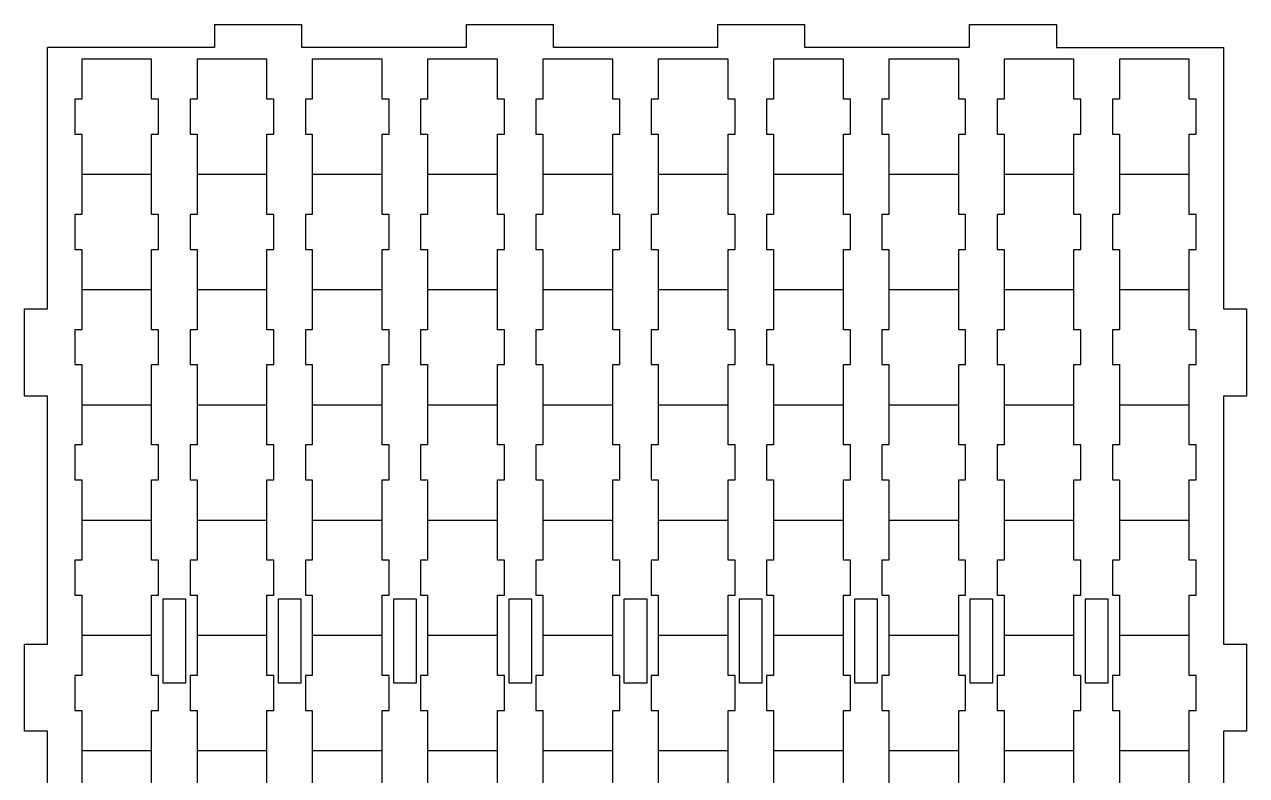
# Model space of a CAD drawing. Extents: x 0 to 175, y 0 to 430.
# Drawn here: x 0 to 174.9, y 322.4 to 429.9 of the extents above; entities that cross this region are included whole.
import ezdxf

# ---------------------------------------------------------------- set-up
doc = ezdxf.new("R2010")
doc.units = 0
doc.layers.add('Shape2DView', color=7, linetype='CONTINUOUS')

msp = doc.modelspace()

# ---------------------------------------------------------------- linework, layer by layer
at = {"layer": 'Shape2DView'}
for p, q in [((27.2, 429.9), (39.7, 429.9)), ((27.2, 429.9), (27.2, 426.6)), ((39.7, 426.6), (39.7, 429.9)), ((63.2, 429.9), (63.2, 426.6)), ((63.2, 429.9), (75.7, 429.9)), ((75.7, 426.6), (75.7, 429.9)), ((99.2, 429.9), (99.2, 426.6)), ((99.2, 429.9), (111.7, 429.9)), ((111.7, 426.6), (111.7, 429.9)), ((135.2, 429.9), (135.2, 426.6)), ((135.2, 429.9), (147.7, 429.9)), ((147.7, 429.9), (147.7, 426.6)), ((3.3, 389.2), (3.3, 426.6)), ((27.2, 426.6), (3.3, 426.6)), ((63.2, 426.6), (39.7, 426.6)), ((99.2, 426.6), (75.7, 426.6)), ((135.2, 426.6), (111.7, 426.6)), ((147.7, 426.6), (171.6, 426.6)), ((171.6, 426.6), (171.6, 389.2)), ((18.2, 424.95), (8.2, 424.95)), ((8.2, 424.95), (8.2, 419.2)), ((18.2, 419.2), (18.2, 424.95)), ((34.7, 424.95), (24.7, 424.95)), ((24.7, 424.95), (24.7, 419.2)), ((34.7, 419.2), (34.7, 424.95)), ((51.2, 424.95), (41.2, 424.95)), ((41.2, 424.95), (41.2, 419.2)), ((51.2, 419.2), (51.2, 424.95)), ((67.7, 424.95), (57.7, 424.95)), ((57.7, 424.95), (57.7, 419.2)), ((67.7, 419.2), (67.7, 424.95)), ((84.2, 424.95), (74.2, 424.95)), ((74.2, 424.95), (74.2, 419.2)), ((84.2, 419.2), (84.2, 424.95)), ((100.7, 424.95), (90.7, 424.95)), ((90.7, 424.95), (90.7, 419.2)), ((100.7, 419.2), (100.7, 424.95)), ((117.2, 424.95), (107.2, 424.95)), ((107.2, 424.95), (107.2, 419.2)), ((117.2, 419.2), (117.2, 424.95)), ((133.7, 424.95), (123.7, 424.95)), ((123.7, 424.95), (123.7, 419.2)), ((133.7, 419.2), (133.7, 424.95)), ((150.2, 424.95), (140.2, 424.95)), ((140.2, 424.95), (140.2, 419.2)), ((150.2, 419.2), (150.2, 424.95)), ((156.7, 424.95), (156.7, 419.2)), ((166.7, 424.95), (156.7, 424.95)), ((166.7, 419.2), (166.7, 424.95)), ((8.2, 419.2), (7.2, 419.2)), ((7.2, 419.2), (7.2, 414.2)), ((19.2, 419.2), (18.2, 419.2)), ((19.2, 414.2), (19.2, 419.2)), ((24.7, 419.2), (23.7, 419.2)), ((23.7, 419.2), (23.7, 414.2)), ((35.7, 419.2), (34.7, 419.2)), ((35.7, 414.2), (35.7, 419.2)), ((41.2, 419.2), (40.2, 419.2)), ((40.2, 419.2), (40.2, 414.2)), ((52.2, 419.2), (51.2, 419.2)), ((52.2, 414.2), (52.2, 419.2)), ((57.7, 419.2), (56.7, 419.2)), ((56.7, 419.2), (56.7, 414.2)), ((68.7, 419.2), (67.7, 419.2)), ((68.7, 414.2), (68.7, 419.2)), ((74.2, 419.2), (73.2, 419.2)), ((73.2, 419.2), (73.2, 414.2)), ((85.2, 419.2), (84.2, 419.2)), ((85.2, 414.2), (85.2, 419.2)), ((90.7, 419.2), (89.7, 419.2)), ((89.7, 419.2), (89.7, 414.2)), ((101.7, 419.2), (100.7, 419.2)), ((101.7, 414.2), (101.7, 419.2)), ((107.2, 419.2), (106.2, 419.2)), ((106.2, 419.2), (106.2, 414.2)), ((118.2, 419.2), (117.2, 419.2)), ((118.2, 414.2), (118.2, 419.2)), ((123.7, 419.2), (122.7, 419.2)), ((122.7, 419.2), (122.7, 414.2)), ((134.7, 419.2), (133.7, 419.2)), ((134.7, 414.2), (134.7, 419.2)), ((140.2, 419.2), (139.2, 419.2)), ((139.2, 419.2), (139.2, 414.2)), ((151.2, 419.2), (150.2, 419.2)), ((151.2, 414.2), (151.2, 419.2)), ((155.7, 419.2), (155.7, 414.2)), ((156.7, 419.2), (155.7, 419.2)), ((167.7, 419.2), (166.7, 419.2)), ((167.7, 414.2), (167.7, 419.2)), ((7.2, 414.2), (8.2, 414.2)), ((8.2, 414.2), (8.2, 408.45)), ((18.2, 408.45), (18.2, 414.2)), ((18.2, 414.2), (19.2, 414.2)), ((23.7, 414.2), (24.7, 414.2)), ((24.7, 414.2), (24.7, 408.45)), ((34.7, 408.45), (34.7, 414.2)), ((34.7, 414.2), (35.7, 414.2)), ((40.2, 414.2), (41.2, 414.2)), ((41.2, 414.2), (41.2, 408.45)), ((51.2, 408.45), (51.2, 414.2)), ((51.2, 414.2), (52.2, 414.2)), ((56.7, 414.2), (57.7, 414.2)), ((57.7, 414.2), (57.7, 408.45)), ((67.7, 408.45), (67.7, 414.2)), ((67.7, 414.2), (68.7, 414.2)), ((73.2, 414.2), (74.2, 414.2)), ((74.2, 414.2), (74.2, 408.45)), ((84.2, 408.45), (84.2, 414.2)), ((84.2, 414.2), (85.2, 414.2)), ((89.7, 414.2), (90.7, 414.2)), ((90.7, 414.2), (90.7, 408.45)), ((100.7, 408.45), (100.7, 414.2)), ((100.7, 414.2), (101.7, 414.2)), ((106.2, 414.2), (107.2, 414.2)), ((107.2, 414.2), (107.2, 408.45)), ((117.2, 408.45), (117.2, 414.2)), ((117.2, 414.2), (118.2, 414.2)), ((122.7, 414.2), (123.7, 414.2)), ((123.7, 414.2), (123.7, 408.45)), ((133.7, 408.45), (133.7, 414.2)), ((133.7, 414.2), (134.7, 414.2)), ((139.2, 414.2), (140.2, 414.2)), ((140.2, 414.2), (140.2, 408.45)), ((150.2, 408.45), (150.2, 414.2)), ((150.2, 414.2), (151.2, 414.2)), ((155.7, 414.2), (156.7, 414.2)), ((156.7, 414.2), (156.7, 408.45)), ((166.7, 414.2), (167.7, 414.2)), ((166.7, 408.45), (166.7, 414.2)), ((8.2, 408.45), (8.2, 402.7)), ((8.2, 408.45), (18.2, 408.45)), ((18.2, 402.7), (18.2, 408.45)), ((24.7, 408.45), (24.7, 402.7)), ((24.7, 408.45), (34.7, 408.45)), ((34.7, 402.7), (34.7, 408.45)), ((41.2, 408.45), (41.2, 402.7)), ((41.2, 408.45), (51.2, 408.45)), ((51.2, 402.7), (51.2, 408.45)), ((57.7, 408.45), (57.7, 402.7)), ((57.7, 408.45), (67.7, 408.45)), ((67.7, 402.7), (67.7, 408.45)), ((74.2, 408.45), (74.2, 402.7)), ((74.2, 408.45), (84.2, 408.45)), ((84.2, 402.7), (84.2, 408.45)), ((90.7, 408.45), (90.7, 402.7)), ((90.7, 408.45), (100.7, 408.45)), ((100.7, 402.7), (100.7, 408.45)), ((107.2, 408.45), (107.2, 402.7)), ((107.2, 408.45), (117.2, 408.45)), ((117.2, 402.7), (117.2, 408.45)), ((123.7, 408.45), (123.7, 402.7)), ((123.7, 408.45), (133.7, 408.45)), ((133.7, 402.7), (133.7, 408.45)), ((140.2, 408.45), (140.2, 402.7)), ((140.2, 408.45), (150.2, 408.45)), ((150.2, 402.7), (150.2, 408.45)), ((156.7, 408.45), (156.7, 402.7)), ((156.7, 408.45), (166.7, 408.45)), ((166.7, 402.7), (166.7, 408.45)), ((8.2, 402.7), (7.2, 402.7)), ((7.2, 402.7), (7.2, 397.7)), ((19.2, 402.7), (18.2, 402.7)), ((19.2, 397.7), (19.2, 402.7)), ((24.7, 402.7), (23.7, 402.7)), ((23.7, 402.7), (23.7, 397.7)), ((35.7, 402.7), (34.7, 402.7)), ((35.7, 397.7), (35.7, 402.7)), ((41.2, 402.7), (40.2, 402.7)), ((40.2, 402.7), (40.2, 397.7)), ((52.2, 402.7), (51.2, 402.7)), ((52.2, 397.7), (52.2, 402.7)), ((57.7, 402.7), (56.7, 402.7)), ((56.7, 402.7), (56.7, 397.7)), ((68.7, 402.7), (67.7, 402.7)), ((68.7, 397.7), (68.7, 402.7)), ((74.2, 402.7), (73.2, 402.7)), ((73.2, 402.7), (73.2, 397.7)), ((85.2, 402.7), (84.2, 402.7)), ((85.2, 397.7), (85.2, 402.7)), ((90.7, 402.7), (89.7, 402.7)), ((89.7, 402.7), (89.7, 397.7)), ((101.7, 402.7), (100.7, 402.7)), ((101.7, 397.7), (101.7, 402.7)), ((107.2, 402.7), (106.2, 402.7)), ((106.2, 402.7), (106.2, 397.7)), ((118.2, 402.7), (117.2, 402.7)), ((118.2, 397.7), (118.2, 402.7)), ((123.7, 402.7), (122.7, 402.7)), ((122.7, 402.7), (122.7, 397.7)), ((134.7, 402.7), (133.7, 402.7)), ((134.7, 397.7), (134.7, 402.7)), ((140.2, 402.7), (139.2, 402.7)), ((139.2, 402.7), (139.2, 397.7)), ((151.2, 402.7), (150.2, 402.7)), ((151.2, 397.7), (151.2, 402.7)), ((155.7, 402.7), (155.7, 397.7)), ((156.7, 402.7), (155.7, 402.7)), ((167.7, 402.7), (166.7, 402.7)), ((167.7, 397.7), (167.7, 402.7)), ((7.2, 397.7), (8.2, 397.7)), ((8.2, 397.7), (8.2, 391.95)), ((18.2, 391.95), (18.2, 397.7)), ((18.2, 397.7), (19.2, 397.7)), ((23.7, 397.7), (24.7, 397.7)), ((24.7, 397.7), (24.7, 391.95)), ((34.7, 391.95), (34.7, 397.7)), ((34.7, 397.7), (35.7, 397.7)), ((40.2, 397.7), (41.2, 397.7)), ((41.2, 397.7), (41.2, 391.95)), ((51.2, 391.95), (51.2, 397.7)), ((51.2, 397.7), (52.2, 397.7)), ((56.7, 397.7), (57.7, 397.7)), ((57.7, 397.7), (57.7, 391.95)), ((67.7, 391.95), (67.7, 397.7)), ((67.7, 397.7), (68.7, 397.7)), ((73.2, 397.7), (74.2, 397.7)), ((74.2, 397.7), (74.2, 391.95)), ((84.2, 391.95), (84.2, 397.7)), ((84.2, 397.7), (85.2, 397.7)), ((89.7, 397.7), (90.7, 397.7)), ((90.7, 397.7), (90.7, 391.95)), ((100.7, 391.95), (100.7, 397.7)), ((100.7, 397.7), (101.7, 397.7)), ((106.2, 397.7), (107.2, 397.7)), ((107.2, 397.7), (107.2, 391.95)), ((117.2, 391.95), (117.2, 397.7)), ((117.2, 397.7), (118.2, 397.7)), ((122.7, 397.7), (123.7, 397.7)), ((123.7, 397.7), (123.7, 391.95)), ((133.7, 391.95), (133.7, 397.7)), ((133.7, 397.7), (134.7, 397.7)), ((139.2, 397.7), (140.2, 397.7)), ((140.2, 397.7), (140.2, 391.95)), ((150.2, 391.95), (150.2, 397.7)), ((150.2, 397.7), (151.2, 397.7)), ((155.7, 397.7), (156.7, 397.7)), ((156.7, 397.7), (156.7, 391.95)), ((166.7, 397.7), (167.7, 397.7)), ((166.7, 391.95), (166.7, 397.7)), ((8.2, 391.95), (8.2, 386.2)), ((8.2, 391.95), (18.2, 391.95)), ((18.2, 386.2), (18.2, 391.95)), ((24.7, 391.95), (24.7, 386.2)), ((24.7, 391.95), (34.7, 391.95)), ((34.7, 386.2), (34.7, 391.95)), ((41.2, 391.95), (41.2, 386.2)), ((41.2, 391.95), (51.2, 391.95)), ((51.2, 386.2), (51.2, 391.95)), ((57.7, 391.95), (57.7, 386.2)), ((57.7, 391.95), (67.7, 391.95)), ((67.7, 386.2), (67.7, 391.95)), ((74.2, 391.95), (74.2, 386.2)), ((74.2, 391.95), (84.2, 391.95)), ((84.2, 386.2), (84.2, 391.95)), ((90.7, 391.95), (90.7, 386.2)), ((90.7, 391.95), (100.7, 391.95)), ((100.7, 386.2), (100.7, 391.95)), ((107.2, 391.95), (107.2, 386.2)), ((107.2, 391.95), (117.2, 391.95)), ((117.2, 386.2), (117.2, 391.95)), ((123.7, 391.95), (123.7, 386.2)), ((123.7, 391.95), (133.7, 391.95)), ((133.7, 386.2), (133.7, 391.95)), ((140.2, 391.95), (140.2, 386.2)), ((140.2, 391.95), (150.2, 391.95)), ((150.2, 386.2), (150.2, 391.95)), ((156.7, 391.95), (156.7, 386.2)), ((156.7, 391.95), (166.7, 391.95)), ((166.7, 386.2), (166.7, 391.95)), ((0, 376.7), (0, 389.2)), ((0, 389.2), (3.3, 389.2)), ((171.6, 389.2), (174.9, 389.2)), ((174.9, 389.2), (174.9, 376.7)), ((8.2, 386.2), (7.2, 386.2)), ((7.2, 386.2), (7.2, 381.2)), ((19.2, 386.2), (18.2, 386.2)), ((19.2, 381.2), (19.2, 386.2)), ((24.7, 386.2), (23.7, 386.2)), ((23.7, 386.2), (23.7, 381.2)), ((35.7, 386.2), (34.7, 386.2)), ((35.7, 381.2), (35.7, 386.2)), ((41.2, 386.2), (40.2, 386.2)), ((40.2, 386.2), (40.2, 381.2)), ((52.2, 386.2), (51.2, 386.2)), ((52.2, 381.2), (52.2, 386.2)), ((57.7, 386.2), (56.7, 386.2)), ((56.7, 386.2), (56.7, 381.2)), ((68.7, 386.2), (67.7, 386.2)), ((68.7, 381.2), (68.7, 386.2)), ((74.2, 386.2), (73.2, 386.2)), ((73.2, 386.2), (73.2, 381.2)), ((85.2, 386.2), (84.2, 386.2)), ((85.2, 381.2), (85.2, 386.2)), ((90.7, 386.2), (89.7, 386.2)), ((89.7, 386.2), (89.7, 381.2)), ((101.7, 386.2), (100.7, 386.2)), ((101.7, 381.2), (101.7, 386.2)), ((107.2, 386.2), (106.2, 386.2)), ((106.2, 386.2), (106.2, 381.2)), ((118.2, 386.2), (117.2, 386.2)), ((118.2, 381.2), (118.2, 386.2)), ((123.7, 386.2), (122.7, 386.2)), ((122.7, 386.2), (122.7, 381.2)), ((134.7, 386.2), (133.7, 386.2)), ((134.7, 381.2), (134.7, 386.2)), ((140.2, 386.2), (139.2, 386.2)), ((139.2, 386.2), (139.2, 381.2)), ((151.2, 386.2), (150.2, 386.2)), ((151.2, 381.2), (151.2, 386.2)), ((155.7, 386.2), (155.7, 381.2)), ((156.7, 386.2), (155.7, 386.2)), ((167.7, 386.2), (166.7, 386.2)), ((167.7, 381.2), (167.7, 386.2)), ((7.2, 381.2), (8.2, 381.2)), ((8.2, 381.2), (8.2, 375.45)), ((18.2, 375.45), (18.2, 381.2)), ((18.2, 381.2), (19.2, 381.2)), ((23.7, 381.2), (24.7, 381.2)), ((24.7, 381.2), (24.7, 375.45)), ((34.7, 375.45), (34.7, 381.2)), ((34.7, 381.2), (35.7, 381.2)), ((40.2, 381.2), (41.2, 381.2)), ((41.2, 381.2), (41.2, 375.45)), ((51.2, 375.45), (51.2, 381.2)), ((51.2, 381.2), (52.2, 381.2)), ((56.7, 381.2), (57.7, 381.2)), ((57.7, 381.2), (57.7, 375.45)), ((67.7, 375.45), (67.7, 381.2)), ((67.7, 381.2), (68.7, 381.2)), ((73.2, 381.2), (74.2, 381.2)), ((74.2, 381.2), (74.2, 375.45)), ((84.2, 375.45), (84.2, 381.2)), ((84.2, 381.2), (85.2, 381.2)), ((89.7, 381.2), (90.7, 381.2)), ((90.7, 381.2), (90.7, 375.45)), ((100.7, 375.45), (100.7, 381.2)), ((100.7, 381.2), (101.7, 381.2)), ((106.2, 381.2), (107.2, 381.2)), ((107.2, 381.2), (107.2, 375.45)), ((117.2, 375.45), (117.2, 381.2)), ((117.2, 381.2), (118.2, 381.2)), ((122.7, 381.2), (123.7, 381.2)), ((123.7, 381.2), (123.7, 375.45)), ((133.7, 375.45), (133.7, 381.2)), ((133.7, 381.2), (134.7, 381.2)), ((139.2, 381.2), (140.2, 381.2)), ((140.2, 381.2), (140.2, 375.45)), ((150.2, 375.45), (150.2, 381.2)), ((150.2, 381.2), (151.2, 381.2)), ((155.7, 381.2), (156.7, 381.2)), ((156.7, 381.2), (156.7, 375.45)), ((166.7, 381.2), (167.7, 381.2)), ((166.7, 375.45), (166.7, 381.2)), ((3.3, 376.7), (0, 376.7)), ((3.3, 341.2), (3.3, 376.7)), ((174.9, 376.7), (171.6, 376.7)), ((171.6, 376.7), (171.6, 341.2)), ((8.2, 375.45), (8.2, 369.7)), ((8.2, 375.45), (18.2, 375.45)), ((18.2, 369.7), (18.2, 375.45)), ((24.7, 375.45), (24.7, 369.7)), ((24.7, 375.45), (34.7, 375.45)), ((34.7, 369.7), (34.7, 375.45)), ((41.2, 375.45), (41.2, 369.7)), ((41.2, 375.45), (51.2, 375.45)), ((51.2, 369.7), (51.2, 375.45)), ((57.7, 375.45), (57.7, 369.7)), ((57.7, 375.45), (67.7, 375.45)), ((67.7, 369.7), (67.7, 375.45)), ((74.2, 375.45), (74.2, 369.7)), ((74.2, 375.45), (84.2, 375.45)), ((84.2, 369.7), (84.2, 375.45)), ((90.7, 375.45), (90.7, 369.7)), ((90.7, 375.45), (100.7, 375.45)), ((100.7, 369.7), (100.7, 375.45)), ((107.2, 375.45), (107.2, 369.7)), ((107.2, 375.45), (117.2, 375.45)), ((117.2, 369.7), (117.2, 375.45)), ((123.7, 375.45), (123.7, 369.7)), ((123.7, 375.45), (133.7, 375.45)), ((133.7, 369.7), (133.7, 375.45)), ((140.2, 375.45), (140.2, 369.7)), ((140.2, 375.45), (150.2, 375.45)), ((150.2, 369.7), (150.2, 375.45)), ((156.7, 375.45), (156.7, 369.7)), ((156.7, 375.45), (166.7, 375.45)), ((166.7, 369.7), (166.7, 375.45)), ((8.2, 369.7), (7.2, 369.7)), ((7.2, 369.7), (7.2, 364.7)), ((19.2, 369.7), (18.2, 369.7)), ((19.2, 364.7), (19.2, 369.7)), ((24.7, 369.7), (23.7, 369.7)), ((23.7, 369.7), (23.7, 364.7)), ((35.7, 369.7), (34.7, 369.7)), ((35.7, 364.7), (35.7, 369.7)), ((41.2, 369.7), (40.2, 369.7)), ((40.2, 369.7), (40.2, 364.7)), ((52.2, 369.7), (51.2, 369.7)), ((52.2, 364.7), (52.2, 369.7)), ((57.7, 369.7), (56.7, 369.7)), ((56.7, 369.7), (56.7, 364.7)), ((68.7, 369.7), (67.7, 369.7)), ((68.7, 364.7), (68.7, 369.7)), ((74.2, 369.7), (73.2, 369.7)), ((73.2, 369.7), (73.2, 364.7)), ((85.2, 369.7), (84.2, 369.7)), ((85.2, 364.7), (85.2, 369.7)), ((90.7, 369.7), (89.7, 369.7)), ((89.7, 369.7), (89.7, 364.7)), ((101.7, 369.7), (100.7, 369.7)), ((101.7, 364.7), (101.7, 369.7)), ((107.2, 369.7), (106.2, 369.7)), ((106.2, 369.7), (106.2, 364.7)), ((118.2, 369.7), (117.2, 369.7)), ((118.2, 364.7), (118.2, 369.7)), ((123.7, 369.7), (122.7, 369.7)), ((122.7, 369.7), (122.7, 364.7)), ((134.7, 369.7), (133.7, 369.7)), ((134.7, 364.7), (134.7, 369.7)), ((140.2, 369.7), (139.2, 369.7)), ((139.2, 369.7), (139.2, 364.7)), ((151.2, 369.7), (150.2, 369.7)), ((151.2, 364.7), (151.2, 369.7)), ((155.7, 369.7), (155.7, 364.7)), ((156.7, 369.7), (155.7, 369.7)), ((167.7, 369.7), (166.7, 369.7)), ((167.7, 364.7), (167.7, 369.7)), ((7.2, 364.7), (8.2, 364.7)), ((8.2, 364.7), (8.2, 358.95)), ((18.2, 364.7), (19.2, 364.7)), ((18.2, 358.95), (18.2, 364.7)), ((23.7, 364.7), (24.7, 364.7)), ((24.7, 364.7), (24.7, 358.95)), ((34.7, 364.7), (35.7, 364.7)), ((34.7, 358.95), (34.7, 364.7)), ((40.2, 364.7), (41.2, 364.7)), ((41.2, 364.7), (41.2, 358.95)), ((51.2, 364.7), (52.2, 364.7)), ((51.2, 358.95), (51.2, 364.7)), ((56.7, 364.7), (57.7, 364.7)), ((57.7, 364.7), (57.7, 358.95)), ((67.7, 364.7), (68.7, 364.7)), ((67.7, 358.95), (67.7, 364.7)), ((73.2, 364.7), (74.2, 364.7)), ((74.2, 364.7), (74.2, 358.95)), ((84.2, 364.7), (85.2, 364.7)), ((84.2, 358.95), (84.2, 364.7)), ((89.7, 364.7), (90.7, 364.7)), ((90.7, 364.7), (90.7, 358.95)), ((100.7, 364.7), (101.7, 364.7)), ((100.7, 358.95), (100.7, 364.7)), ((106.2, 364.7), (107.2, 364.7)), ((107.2, 364.7), (107.2, 358.95)), ((117.2, 364.7), (118.2, 364.7)), ((117.2, 358.95), (117.2, 364.7)), ((122.7, 364.7), (123.7, 364.7)), ((123.7, 364.7), (123.7, 358.95)), ((133.7, 364.7), (134.7, 364.7)), ((133.7, 358.95), (133.7, 364.7)), ((139.2, 364.7), (140.2, 364.7)), ((140.2, 364.7), (140.2, 358.95)), ((150.2, 364.7), (151.2, 364.7)), ((150.2, 358.95), (150.2, 364.7)), ((155.7, 364.7), (156.7, 364.7)), ((156.7, 364.7), (156.7, 358.95)), ((166.7, 364.7), (167.7, 364.7)), ((166.7, 358.95), (166.7, 364.7)), ((8.2, 358.95), (8.2, 353.2)), ((8.2, 358.95), (18.2, 358.95)), ((18.2, 353.2), (18.2, 358.95)), ((24.7, 358.95), (24.7, 353.2)), ((24.7, 358.95), (34.7, 358.95)), ((34.7, 353.2), (34.7, 358.95)), ((41.2, 358.95), (41.2, 353.2)), ((41.2, 358.95), (51.2, 358.95)), ((51.2, 353.2), (51.2, 358.95)), ((57.7, 358.95), (57.7, 353.2)), ((57.7, 358.95), (67.7, 358.95)), ((67.7, 353.2), (67.7, 358.95)), ((74.2, 358.95), (74.2, 353.2)), ((74.2, 358.95), (84.2, 358.95)), ((84.2, 353.2), (84.2, 358.95)), ((90.7, 358.95), (90.7, 353.2)), ((90.7, 358.95), (100.7, 358.95)), ((100.7, 353.2), (100.7, 358.95)), ((107.2, 358.95), (107.2, 353.2)), ((107.2, 358.95), (117.2, 358.95)), ((117.2, 353.2), (117.2, 358.95)), ((123.7, 358.95), (123.7, 353.2)), ((123.7, 358.95), (133.7, 358.95)), ((133.7, 353.2), (133.7, 358.95)), ((140.2, 358.95), (140.2, 353.2)), ((140.2, 358.95), (150.2, 358.95)), ((150.2, 353.2), (150.2, 358.95)), ((156.7, 358.95), (156.7, 353.2)), ((156.7, 358.95), (166.7, 358.95)), ((166.7, 353.2), (166.7, 358.95)), ((8.2, 353.2), (7.2, 353.2)), ((7.2, 353.2), (7.2, 348.2)), ((19.2, 353.2), (18.2, 353.2)), ((19.2, 348.2), (19.2, 353.2)), ((24.7, 353.2), (23.7, 353.2)), ((23.7, 353.2), (23.7, 348.2)), ((35.7, 353.2), (34.7, 353.2)), ((35.7, 348.2), (35.7, 353.2)), ((41.2, 353.2), (40.2, 353.2)), ((40.2, 353.2), (40.2, 348.2)), ((52.2, 353.2), (51.2, 353.2)), ((52.2, 348.2), (52.2, 353.2)), ((57.7, 353.2), (56.7, 353.2)), ((56.7, 353.2), (56.7, 348.2)), ((68.7, 353.2), (67.7, 353.2)), ((68.7, 348.2), (68.7, 353.2)), ((74.2, 353.2), (73.2, 353.2)), ((73.2, 353.2), (73.2, 348.2)), ((85.2, 353.2), (84.2, 353.2)), ((85.2, 348.2), (85.2, 353.2)), ((90.7, 353.2), (89.7, 353.2)), ((89.7, 353.2), (89.7, 348.2)), ((101.7, 353.2), (100.7, 353.2)), ((101.7, 348.2), (101.7, 353.2)), ((107.2, 353.2), (106.2, 353.2)), ((106.2, 353.2), (106.2, 348.2)), ((118.2, 353.2), (117.2, 353.2)), ((118.2, 348.2), (118.2, 353.2)), ((123.7, 353.2), (122.7, 353.2)), ((122.7, 353.2), (122.7, 348.2)), ((134.7, 353.2), (133.7, 353.2)), ((134.7, 348.2), (134.7, 353.2)), ((140.2, 353.2), (139.2, 353.2)), ((139.2, 353.2), (139.2, 348.2)), ((151.2, 353.2), (150.2, 353.2)), ((151.2, 348.2), (151.2, 353.2)), ((155.7, 353.2), (155.7, 348.2)), ((156.7, 353.2), (155.7, 353.2)), ((167.7, 353.2), (166.7, 353.2)), ((167.7, 348.2), (167.7, 353.2)), ((7.2, 348.2), (8.2, 348.2)), ((8.2, 348.2), (8.2, 342.45)), ((18.2, 348.2), (19.2, 348.2)), ((18.2, 342.45), (18.2, 348.2)), ((23.7, 348.2), (24.7, 348.2)), ((24.7, 348.2), (24.7, 342.45)), ((34.7, 348.2), (35.7, 348.2)), ((34.7, 342.45), (34.7, 348.2)), ((40.2, 348.2), (41.2, 348.2)), ((41.2, 348.2), (41.2, 342.45)), ((51.2, 348.2), (52.2, 348.2)), ((51.2, 342.45), (51.2, 348.2)), ((56.7, 348.2), (57.7, 348.2)), ((57.7, 348.2), (57.7, 342.45)), ((67.7, 348.2), (68.7, 348.2)), ((67.7, 342.45), (67.7, 348.2)), ((73.2, 348.2), (74.2, 348.2)), ((74.2, 348.2), (74.2, 342.45)), ((84.2, 348.2), (85.2, 348.2)), ((84.2, 342.45), (84.2, 348.2)), ((89.7, 348.2), (90.7, 348.2)), ((90.7, 348.2), (90.7, 342.45)), ((100.7, 348.2), (101.7, 348.2)), ((100.7, 342.45), (100.7, 348.2)), ((106.2, 348.2), (107.2, 348.2)), ((107.2, 348.2), (107.2, 342.45)), ((117.2, 348.2), (118.2, 348.2)), ((117.2, 342.45), (117.2, 348.2)), ((122.7, 348.2), (123.7, 348.2)), ((123.7, 348.2), (123.7, 342.45)), ((133.7, 348.2), (134.7, 348.2)), ((133.7, 342.45), (133.7, 348.2)), ((139.2, 348.2), (140.2, 348.2)), ((140.2, 348.2), (140.2, 342.45)), ((150.2, 348.2), (151.2, 348.2)), ((150.2, 342.45), (150.2, 348.2)), ((155.7, 348.2), (156.7, 348.2)), ((156.7, 348.2), (156.7, 342.45)), ((166.7, 348.2), (167.7, 348.2)), ((166.7, 342.45), (166.7, 348.2)), ((23.1, 347.62), (19.8, 347.62)), ((19.8, 347.62), (19.8, 335.62)), ((23.1, 335.62), (23.1, 347.62)), ((39.6, 347.62), (36.3, 347.62)), ((36.3, 347.62), (36.3, 335.62)), ((39.6, 335.62), (39.6, 347.62)), ((56.1, 347.62), (52.8, 347.62)), ((52.8, 347.62), (52.8, 335.62)), ((56.1, 335.62), (56.1, 347.62)), ((72.6, 347.62), (69.3, 347.62)), ((69.3, 347.62), (69.3, 335.62)), ((72.6, 335.62), (72.6, 347.62)), ((89.1, 347.62), (85.8, 347.62)), ((85.8, 347.62), (85.8, 335.62)), ((89.1, 335.62), (89.1, 347.62)), ((105.6, 347.62), (102.3, 347.62)), ((102.3, 347.62), (102.3, 335.62)), ((105.6, 335.62), (105.6, 347.62)), ((122.1, 347.62), (118.8, 347.62)), ((118.8, 347.62), (118.8, 335.62)), ((122.1, 335.62), (122.1, 347.62)), ((138.6, 347.62), (135.3, 347.62)), ((135.3, 347.62), (135.3, 335.62)), ((138.6, 335.62), (138.6, 347.62)), ((155.1, 347.62), (151.8, 347.62)), ((151.8, 347.62), (151.8, 335.62)), ((155.1, 335.62), (155.1, 347.62)), ((0, 341.2), (3.3, 341.2)), ((0, 328.7), (0, 341.2)), ((8.2, 342.45), (8.2, 336.7)), ((8.2, 342.45), (18.2, 342.45)), ((18.2, 336.7), (18.2, 342.45)), ((24.7, 342.45), (24.7, 336.7)), ((24.7, 342.45), (34.7, 342.45)), ((34.7, 336.7), (34.7, 342.45)), ((41.2, 342.45), (41.2, 336.7)), ((41.2, 342.45), (51.2, 342.45)), ((51.2, 336.7), (51.2, 342.45)), ((57.7, 342.45), (57.7, 336.7)), ((57.7, 342.45), (67.7, 342.45)), ((67.7, 336.7), (67.7, 342.45)), ((74.2, 342.45), (74.2, 336.7)), ((74.2, 342.45), (84.2, 342.45)), ((84.2, 336.7), (84.2, 342.45)), ((90.7, 342.45), (90.7, 336.7)), ((90.7, 342.45), (100.7, 342.45)), ((100.7, 336.7), (100.7, 342.45)), ((107.2, 342.45), (107.2, 336.7)), ((107.2, 342.45), (117.2, 342.45)), ((117.2, 336.7), (117.2, 342.45)), ((123.7, 342.45), (123.7, 336.7)), ((123.7, 342.45), (133.7, 342.45)), ((133.7, 336.7), (133.7, 342.45)), ((140.2, 342.45), (140.2, 336.7)), ((140.2, 342.45), (150.2, 342.45)), ((150.2, 336.7), (150.2, 342.45)), ((156.7, 342.45), (156.7, 336.7)), ((156.7, 342.45), (166.7, 342.45)), ((166.7, 336.7), (166.7, 342.45)), ((171.6, 341.2), (174.9, 341.2)), ((174.9, 341.2), (174.9, 328.7)), ((8.2, 336.7), (7.2, 336.7)), ((7.2, 336.7), (7.2, 331.7)), ((19.2, 336.7), (18.2, 336.7)), ((19.2, 331.7), (19.2, 336.7)), ((24.7, 336.7), (23.7, 336.7)), ((23.7, 336.7), (23.7, 331.7)), ((35.7, 336.7), (34.7, 336.7)), ((35.7, 331.7), (35.7, 336.7)), ((41.2, 336.7), (40.2, 336.7)), ((40.2, 336.7), (40.2, 331.7)), ((52.2, 336.7), (51.2, 336.7)), ((52.2, 331.7), (52.2, 336.7)), ((57.7, 336.7), (56.7, 336.7)), ((56.7, 336.7), (56.7, 331.7)), ((68.7, 336.7), (67.7, 336.7)), ((68.7, 331.7), (68.7, 336.7)), ((74.2, 336.7), (73.2, 336.7)), ((73.2, 336.7), (73.2, 331.7)), ((85.2, 336.7), (84.2, 336.7)), ((85.2, 331.7), (85.2, 336.7)), ((90.7, 336.7), (89.7, 336.7)), ((89.7, 336.7), (89.7, 331.7)), ((101.7, 336.7), (100.7, 336.7)), ((101.7, 331.7), (101.7, 336.7)), ((107.2, 336.7), (106.2, 336.7)), ((106.2, 336.7), (106.2, 331.7)), ((118.2, 336.7), (117.2, 336.7)), ((118.2, 331.7), (118.2, 336.7)), ((123.7, 336.7), (122.7, 336.7)), ((122.7, 336.7), (122.7, 331.7)), ((134.7, 336.7), (133.7, 336.7)), ((134.7, 331.7), (134.7, 336.7)), ((140.2, 336.7), (139.2, 336.7)), ((139.2, 336.7), (139.2, 331.7)), ((151.2, 336.7), (150.2, 336.7)), ((151.2, 331.7), (151.2, 336.7)), ((155.7, 336.7), (155.7, 331.7)), ((156.7, 336.7), (155.7, 336.7)), ((167.7, 336.7), (166.7, 336.7)), ((167.7, 331.7), (167.7, 336.7)), ((19.8, 335.62), (23.1, 335.62)), ((36.3, 335.62), (39.6, 335.62)), ((52.8, 335.62), (56.1, 335.62)), ((69.3, 335.62), (72.6, 335.62)), ((85.8, 335.62), (89.1, 335.62)), ((102.3, 335.62), (105.6, 335.62)), ((118.8, 335.62), (122.1, 335.62)), ((135.3, 335.62), (138.6, 335.62)), ((151.8, 335.62), (155.1, 335.62)), ((7.2, 331.7), (8.2, 331.7)), ((8.2, 331.7), (8.2, 325.95)), ((18.2, 331.7), (19.2, 331.7)), ((18.2, 325.95), (18.2, 331.7)), ((23.7, 331.7), (24.7, 331.7)), ((24.7, 331.7), (24.7, 325.95)), ((34.7, 331.7), (35.7, 331.7)), ((34.7, 325.95), (34.7, 331.7)), ((40.2, 331.7), (41.2, 331.7)), ((41.2, 331.7), (41.2, 325.95)), ((51.2, 331.7), (52.2, 331.7)), ((51.2, 325.95), (51.2, 331.7)), ((56.7, 331.7), (57.7, 331.7)), ((57.7, 331.7), (57.7, 325.95)), ((67.7, 331.7), (68.7, 331.7)), ((67.7, 325.95), (67.7, 331.7)), ((73.2, 331.7), (74.2, 331.7)), ((74.2, 331.7), (74.2, 325.95)), ((84.2, 331.7), (85.2, 331.7)), ((84.2, 325.95), (84.2, 331.7)), ((89.7, 331.7), (90.7, 331.7)), ((90.7, 331.7), (90.7, 325.95)), ((100.7, 331.7), (101.7, 331.7)), ((100.7, 325.95), (100.7, 331.7)), ((106.2, 331.7), (107.2, 331.7)), ((107.2, 331.7), (107.2, 325.95)), ((117.2, 331.7), (118.2, 331.7)), ((117.2, 325.95), (117.2, 331.7)), ((122.7, 331.7), (123.7, 331.7)), ((123.7, 331.7), (123.7, 325.95)), ((133.7, 331.7), (134.7, 331.7)), ((133.7, 325.95), (133.7, 331.7)), ((139.2, 331.7), (140.2, 331.7)), ((140.2, 331.7), (140.2, 325.95)), ((150.2, 331.7), (151.2, 331.7)), ((150.2, 325.95), (150.2, 331.7)), ((155.7, 331.7), (156.7, 331.7)), ((156.7, 331.7), (156.7, 325.95)), ((166.7, 331.7), (167.7, 331.7)), ((166.7, 325.95), (166.7, 331.7)), ((3.3, 328.7), (0, 328.7)), ((3.3, 293.2), (3.3, 328.7)), ((174.9, 328.7), (171.6, 328.7)), ((171.6, 328.7), (171.6, 293.2)), ((8.2, 325.95), (8.2, 320.2)), ((8.2, 325.95), (18.2, 325.95)), ((18.2, 320.2), (18.2, 325.95)), ((24.7, 325.95), (24.7, 320.2)), ((24.7, 325.95), (34.7, 325.95)), ((34.7, 320.2), (34.7, 325.95)), ((41.2, 325.95), (41.2, 320.2)), ((41.2, 325.95), (51.2, 325.95)), ((51.2, 320.2), (51.2, 325.95)), ((57.7, 325.95), (57.7, 320.2)), ((57.7, 325.95), (67.7, 325.95)), ((67.7, 320.2), (67.7, 325.95)), ((74.2, 325.95), (74.2, 320.2)), ((74.2, 325.95), (84.2, 325.95)), ((84.2, 320.2), (84.2, 325.95)), ((90.7, 325.95), (90.7, 320.2)), ((90.7, 325.95), (100.7, 325.95)), ((100.7, 320.2), (100.7, 325.95)), ((107.2, 325.95), (107.2, 320.2)), ((107.2, 325.95), (117.2, 325.95)), ((117.2, 320.2), (117.2, 325.95)), ((123.7, 325.95), (123.7, 320.2)), ((123.7, 325.95), (133.7, 325.95)), ((133.7, 320.2), (133.7, 325.95)), ((140.2, 325.95), (140.2, 320.2)), ((140.2, 325.95), (150.2, 325.95)), ((150.2, 320.2), (150.2, 325.95)), ((156.7, 325.95), (156.7, 320.2)), ((156.7, 325.95), (166.7, 325.95)), ((166.7, 320.2), (166.7, 325.95))]:
    msp.add_line(p, q, dxfattribs=at)

doc.saveas('drawing.dxf')
